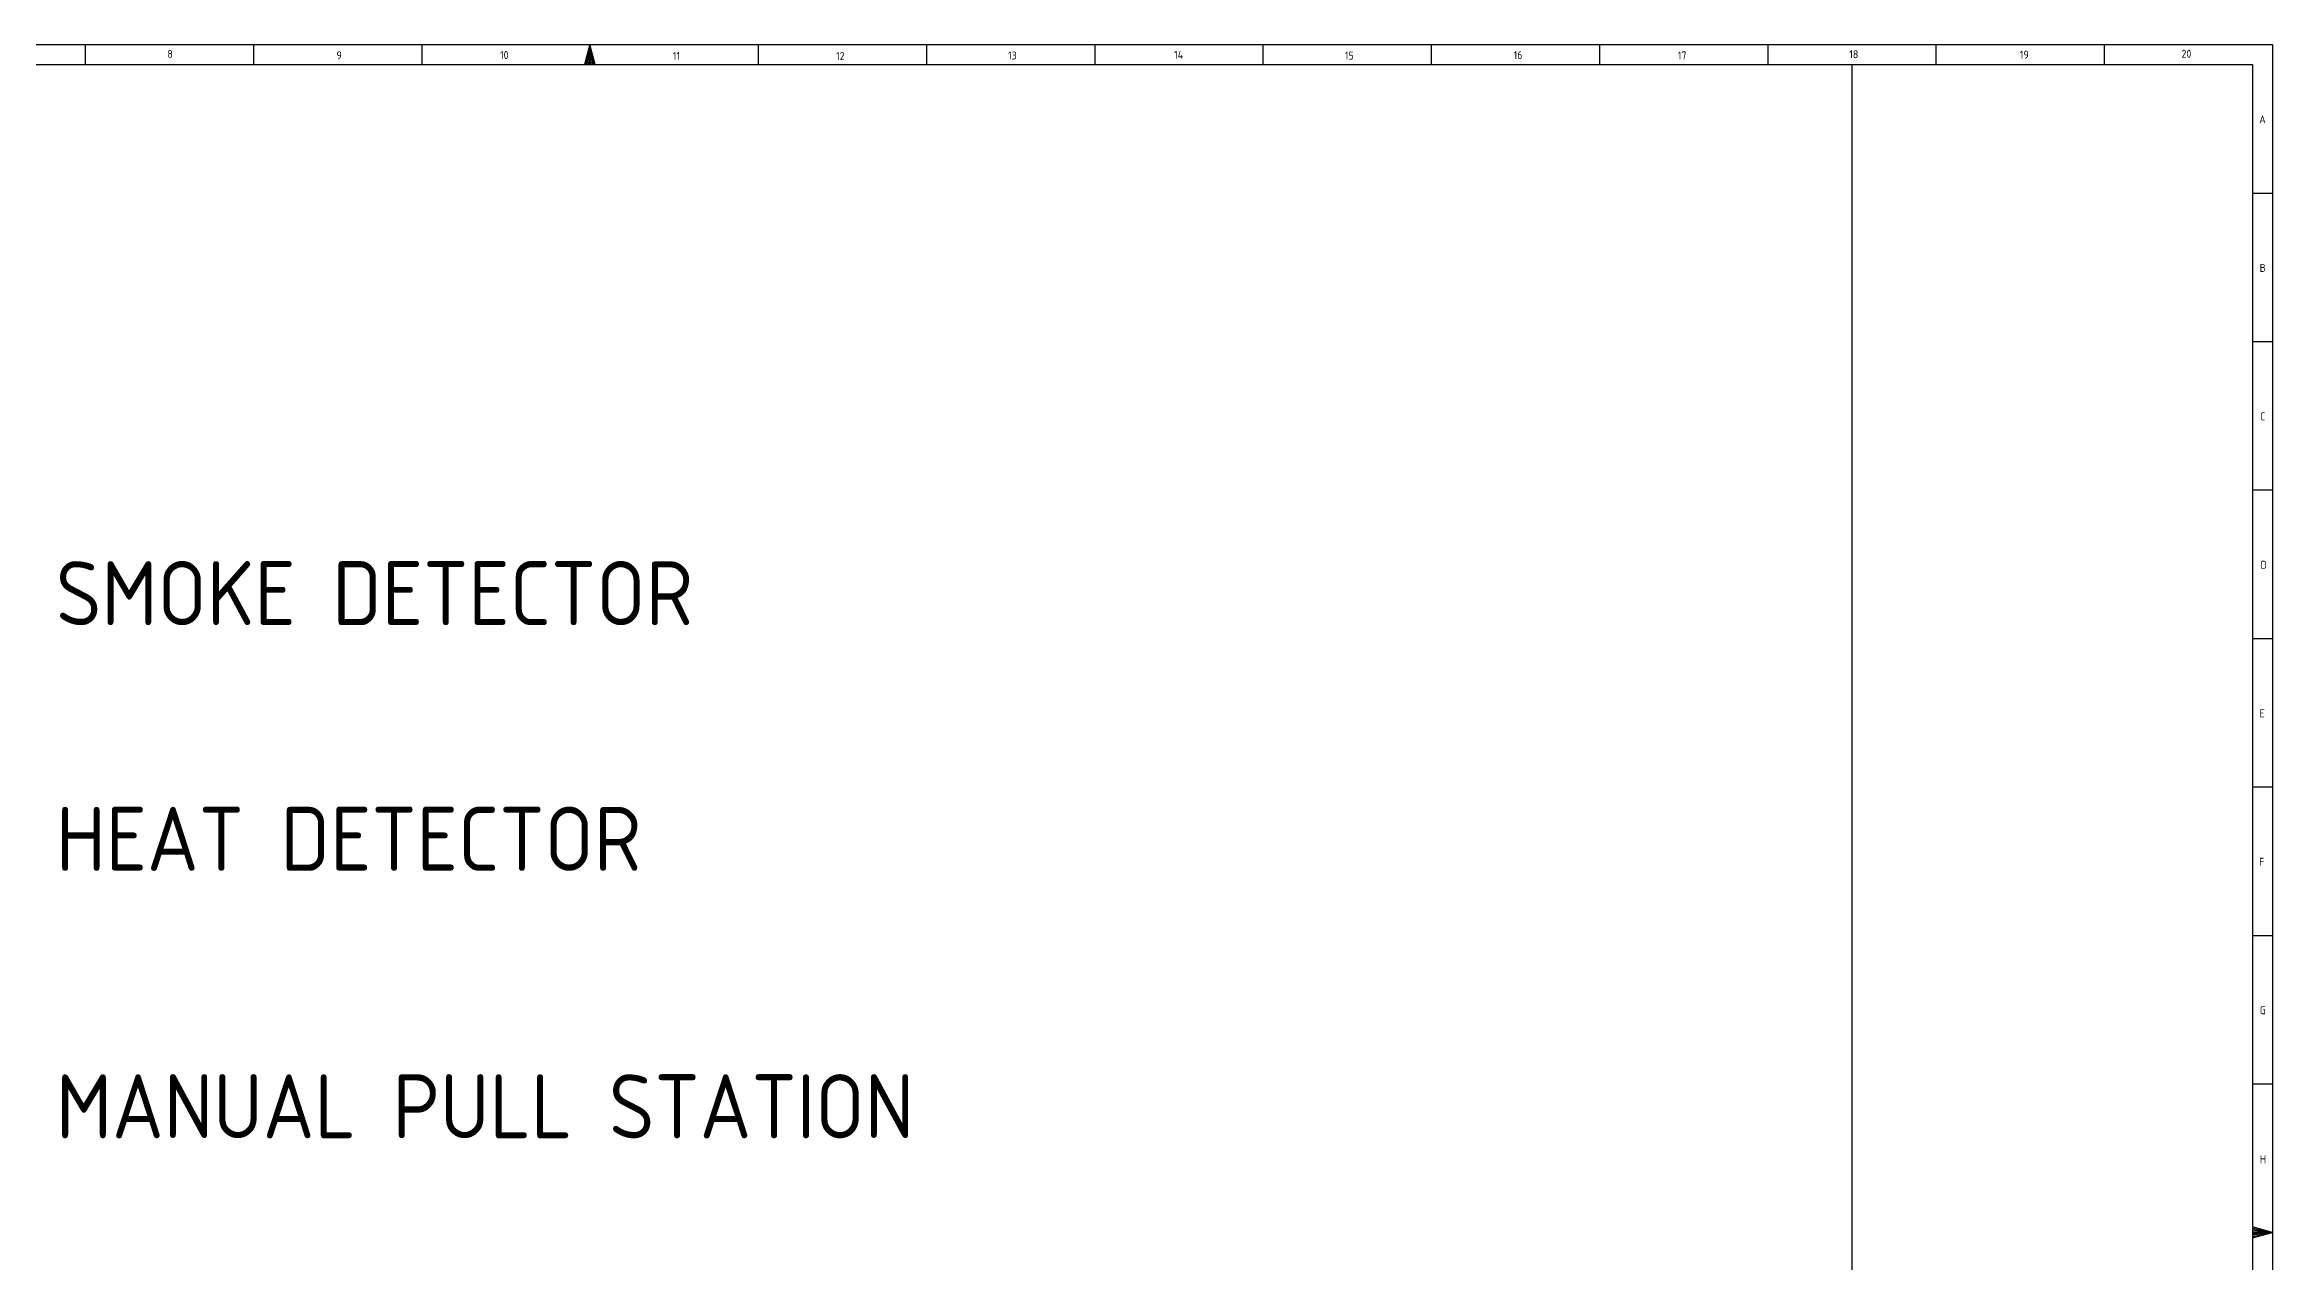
# Model space of a CAD drawing. Header units: inches. Extents: x 985 to 11353, y 526 to 2181.
# Drawn here: x 4979 to 6022, y 1611 to 2181 of the extents above; entities that cross this region are included whole.
import ezdxf

# ---------------------------------------------------------------- set-up
doc = ezdxf.new("R2010")
doc.units = ezdxf.units.IN
doc.header["$MEASUREMENT"] = 0
doc.layers.add('CABLE ROUTE FOR TOTAL PLANE-EMBED 2_DWG$0$SILICAGEL BORDER', color=7, linetype='Continuous')
doc.layers.add('FREE-TEXT', color=7, linetype='Continuous')
doc.styles.get("Standard").update_dxf_attribs({"font": 'isocp3.shx'})

# ---------------------------------------------------------------- blocks, each defined once
blk = doc.blocks.new('240A1')
at = {"color": 0, "lineweight": -3}
for p, q in [((1045569.32, 286840.35), (1045569.32, 286835.35)), ((1045611.37, 286840.35), (1045611.37, 286835.35)), ((1045653.42, 286840.35), (1045653.42, 286835.35)), ((1045695.47, 286840.35), (1045695.47, 286835.35)), ((1045737.52, 286840.35), (1045737.52, 286835.35)), ((1045779.57, 286840.35), (1045779.57, 286835.35)), ((1045821.62, 286840.35), (1045821.62, 286835.35)), ((1045863.67, 286840.35), (1045863.67, 286835.35)), ((1045905.72, 286840.35), (1045905.72, 286835.35)), ((1045947.77, 286840.35), (1045947.77, 286835.35)), ((1045989.82, 286840.35), (1045989.82, 286835.35)), ((1046031.87, 286840.35), (1046031.87, 286835.35)), ((1046073.92, 286840.35), (1046073.92, 286835.35)), ((1046110.97, 286803.22), (1046115.97, 286803.22)), ((1046110.97, 286766.1), (1046115.97, 286766.1)), ((1046110.97, 286728.97), (1046115.97, 286728.97)), ((1046110.97, 286691.85), (1046115.97, 286691.85)), ((1046110.97, 286654.72), (1046115.97, 286654.72)), ((1046110.97, 286617.6), (1046115.97, 286617.6)), ((1046110.97, 286580.47), (1046115.97, 286580.47)), ((1046110.97, 286543.35), (1046115.97, 286543.35))]:
    blk.add_line(p, q, dxfattribs=at)
at = {"lineweight": -3}
blk.add_line((1046010.97, 286362.35), (1046010.97, 286835.35), dxfattribs=at)
at = {"color": 5, "lineweight": -3}
blk.add_lwpolyline([(1045274.97, 286840.35), (1046115.97, 286840.35), (1046115.97, 286246.35), (1045274.97, 286246.35)], close=True, dxfattribs=at)
at = {"lineweight": -3}
for points in [[(1045695.47, 286840.35), (1045694.13, 286835.35), (1045696.81, 286835.35), (1045695.47, 286840.35), (1045694.46, 286835.35), (1045694.8, 286835.35), (1045695.47, 286840.35), (1045695.13, 286835.35), (1045695.8, 286835.35), (1045695.47, 286840.35), (1045696.14, 286835.35), (1045696.47, 286835.35), (1045695.47, 286840.35)], [(1046115.97, 286543.35), (1046110.97, 286544.69), (1046110.97, 286542.01), (1046115.97, 286543.35), (1046110.97, 286544.35), (1046110.97, 286544.02), (1046115.97, 286543.35), (1046110.97, 286543.68), (1046110.97, 286543.01), (1046115.97, 286543.35), (1046110.97, 286542.68), (1046110.97, 286542.34), (1046115.97, 286543.35)]]:
    blk.add_lwpolyline(points, dxfattribs=at)
at = {"color": 0, "lineweight": -3}
blk.add_lwpolyline([(1045279.97, 286835.35), (1046110.97, 286835.35), (1046110.97, 286251.35), (1045279.97, 286251.35)], close=True, dxfattribs=at)
at = {"lineweight": -3, "char_height": 2, "attachment_point": 1}
for s, insert in [('8', (1045589.88, 286839.01)), ('9', (1045632.13, 286838.66)), ('10', (1045673, 286838.73)), ('11', (1045716.2, 286838.52)), ('12', (1045756.98, 286838.46)), ('13', (1045799.96, 286838.6)), ('14', (1045841.46, 286838.77)), ('15', (1045884.16, 286838.59)), ('16', (1045926.33, 286838.71)), ('17', (1045967.36, 286838.61)), ('18', (1046010.22, 286838.92)), ('19', (1046052.85, 286838.81)), ('20', (1046093.24, 286839.05)), ('A', (1046112.67, 286822.63)), ('B', (1046112.77, 286785.51)), ('C', (1046112.88, 286748.38)), ('D', (1046112.98, 286711.26)), ('E', (1046112.76, 286674.13)), ('F', (1046112.65, 286637.01)), ('G', (1046112.79, 286599.88)), ('H', (1046112.81, 286562.62))]:
    blk.add_mtext_dynamic_manual_height_columns(s, width=2, gutter_width=1, heights=[0], dxfattribs=dict(at, insert=insert))

msp = doc.modelspace()

# ---------------------------------------------------------------- block references
at = {"layer": 'CABLE ROUTE FOR TOTAL PLANE-EMBED 2_DWG$0$SILICAGEL BORDER', "color": 7, "xscale": 1.875, "yscale": 1.875, "zscale": 1.875}
msp.add_blockref('240A1', (-1955444.94, -535644.44), dxfattribs=at)

# ---------------------------------------------------------------- texts
at = {"layer": 'FREE-TEXT', "char_height": 30, "attachment_point": 1}
for s, insert in [('SMOKE DETECTOR', (4983.84, 1939.01)), ('HEAT DETECTOR', (4983.84, 1823.85)), ('MANUAL PULL STATION', (4983.84, 1698.42))]:
    msp.add_mtext_dynamic_manual_height_columns(s, width=634.5944, gutter_width=1, heights=[0], dxfattribs=dict(at, insert=insert))

doc.saveas('drawing.dxf')
